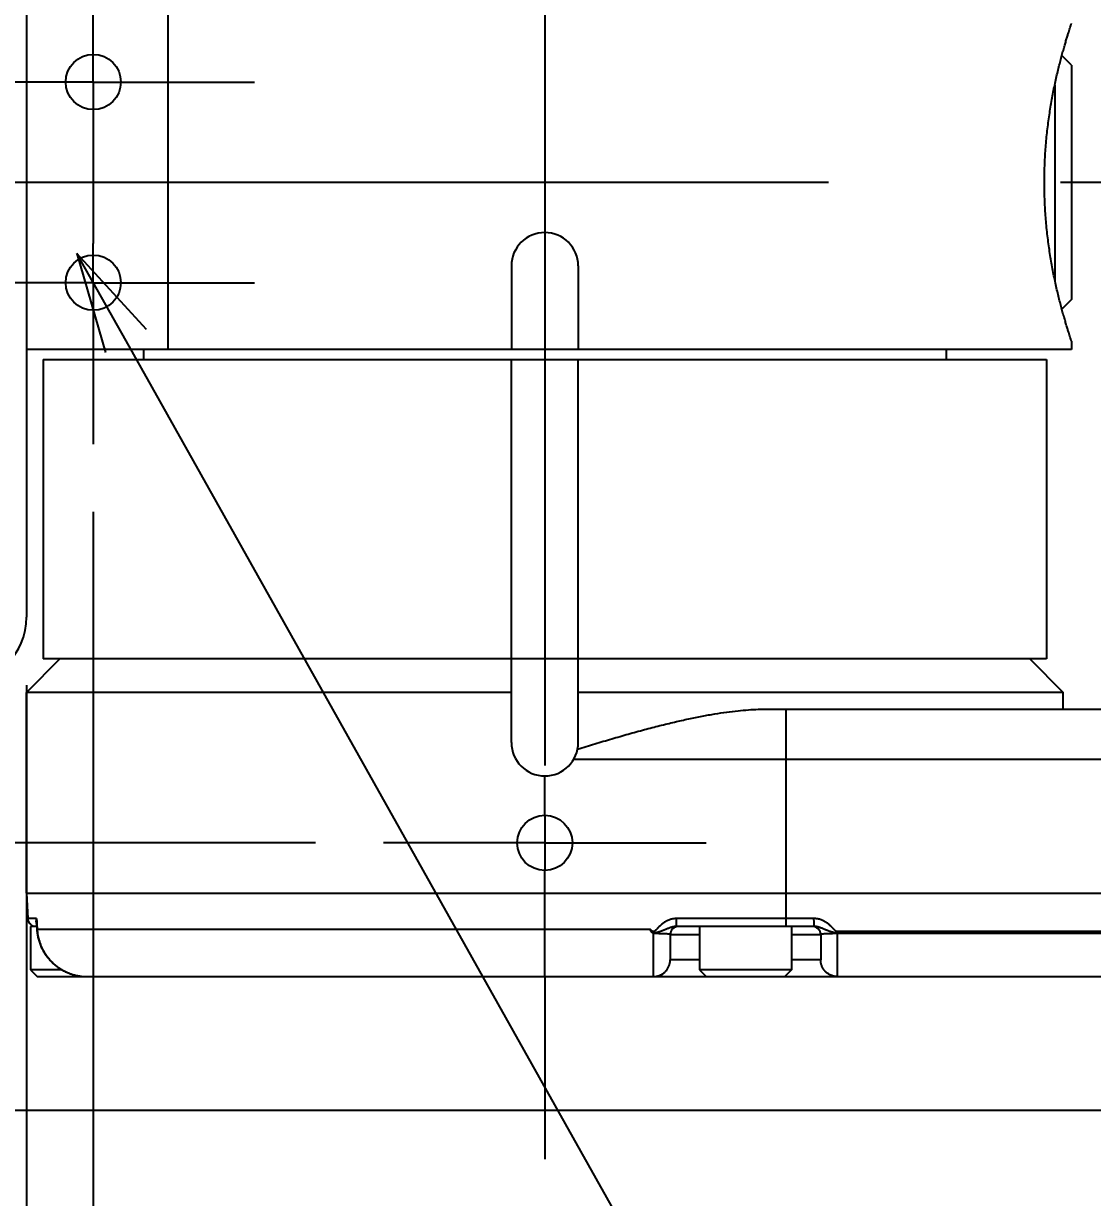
# Model space of a CAD drawing. Extents: x 0 to 3364, y 0 to 2376.
# Drawn here: x 1442.3 to 1506.3, y 1866.2 to 1936.5 of the extents above; entities that cross this region are included whole.
import ezdxf

# ---------------------------------------------------------------- set-up
doc = ezdxf.new("R2010")
doc.units = 0
doc.header["$LTSCALE"] = 185.02
doc.header["$PDMODE"] = 3
doc.header["$PDSIZE"] = 0.3125
doc.linetypes.add('CENTER', pattern=[0.6, 0.375, -0.075, 0.075, -0.075])
doc.layers.get('0').update_dxf_attribs({"linetype": 'CONTINUOUS'})
doc.layers.get('DEFPOINTS').update_dxf_attribs({"linetype": 'CONTINUOUS'})
doc.layers.add('95_ALL_DIM', color=7, linetype='CONTINUOUS')
doc.layers.add('DEFAULT_1', color=7, linetype='CENTER')
doc.styles.get("Standard").update_dxf_attribs({"font": 'txt', "width": 0.8})
doc.dimstyles.new('DIMSTYLE_1', dxfattribs={"dimtxt": 16, "dimasz": 6, "dimexe": 0.18, "dimexo": 0.0625, "dimgap": 0.09, "dimtad": 1, "dimdec": 3, "dimdsep": 46, "dimtxsty": 'Standard', "dimblk": 'OPEN', "dimblk1": 'OPEN', "dimblk2": 'OPEN', "dimcen": 0.09, "dimadec": 0, "dimazin": 0, "dimtp": 0.3, "dimtm": 0.3, "dimtfac": 1, "dimtdec": 3, "dimtofl": 0, "dimtmove": 0, "dimatfit": 3, "dimldrblk": 'OPEN', "dimfxl": 1, "dimtolj": 1, "dimarcsym": 0})
doc.dimstyles.new('DIMSTYLE_17', dxfattribs={"dimtxt": 16, "dimasz": 6, "dimexe": 0.18, "dimexo": 0.0625, "dimgap": 0.09, "dimtad": 1, "dimtih": 1, "dimtoh": 1, "dimdec": 3, "dimdsep": 46, "dimtxsty": 'Standard', "dimblk": 'OPEN', "dimblk1": 'OPEN', "dimblk2": 'OPEN', "dimcen": 0.09, "dimadec": 0, "dimazin": 0, "dimtp": 0.1, "dimtm": 0.1, "dimtfac": 1, "dimtdec": 3, "dimtofl": 0, "dimtmove": 0, "dimatfit": 3, "dimldrblk": 'OPEN', "dimfxl": 1, "dimtolj": 1, "dimarcsym": 0})
doc.dimstyles.new('DIMSTYLE_5', dxfattribs={"dimtxt": 16, "dimasz": 6, "dimexe": 0.18, "dimexo": 0.0625, "dimgap": 0.09, "dimtad": 1, "dimdec": 3, "dimdsep": 46, "dimtxsty": 'Standard', "dimblk": 'OPEN', "dimblk1": 'OPEN', "dimblk2": 'OPEN', "dimcen": 0.09, "dimadec": 0, "dimazin": 0, "dimtp": 0.2, "dimtm": 0.2, "dimtfac": 1, "dimtdec": 3, "dimtofl": 0, "dimtmove": 0, "dimatfit": 3, "dimldrblk": 'OPEN', "dimfxl": 1, "dimtolj": 1, "dimarcsym": 0})
doc.dimstyles.new('DIMSTYLE_6', dxfattribs={"dimtxt": 16, "dimasz": 6, "dimexe": 0.18, "dimexo": 0.0625, "dimgap": 0.09, "dimtad": 1, "dimdec": 3, "dimdsep": 46, "dimtxsty": 'Standard', "dimblk": 'OPEN', "dimblk1": 'OPEN', "dimblk2": 'OPEN', "dimcen": 0.09, "dimadec": 0, "dimazin": 0, "dimtp": 0.1, "dimtm": 0.1, "dimtfac": 1, "dimtdec": 3, "dimtofl": 0, "dimtmove": 0, "dimatfit": 3, "dimldrblk": 'OPEN', "dimfxl": 1, "dimtolj": 1, "dimarcsym": 0})

# ---------------------------------------------------------------- blocks, each defined once
blk = doc.blocks.new('_OPEN')
at = {"color": 0, "linetype": 'ByBlock'}
for p, q in [((0, 0), (-1, 0.233)), ((-1, -0.233), (0, 0)), ((-1, 0), (0, 0))]:
    blk.add_line(p, q, dxfattribs=at)
blk = doc.blocks.new('*D22')
at = {"layer": '95_ALL_DIM', "color": 0, "transparency": 16777216}
for p, q in [((1276.524, 1965.458), (1276.524, 2031.725)), ((1459.811, 1965.458), (1276.344, 1965.458)), ((1276.524, 1932.958), (1276.524, 1959.458)), ((1395.009, 1926.958), (1276.344, 1926.958))]:
    blk.add_line(p, q, dxfattribs=at)
at = {"layer": 'DEFPOINTS', "color": 0, "transparency": 16777216}
for p in [(1459.874, 1965.458), (1276.524, 1926.958), (1395.072, 1926.958)]:
    blk.add_point(p, dxfattribs=at)
at = {"layer": '95_ALL_DIM', "color": 0, "transparency": 16777216, "xscale": 6, "yscale": 6, "zscale": 6}
for p, rotation in [((1276.524, 1965.458), 90), ((1276.524, 1926.958), 270)]:
    blk.add_blockref('_OPEN', p, dxfattribs=dict(at, rotation=rotation))
at = {"layer": '95_ALL_DIM', "color": 0, "transparency": 16777216, "insert": (1268.434, 2012.435), "char_height": 16, "attachment_point": 5, "rotation": 90}
blk.add_mtext('\\A1;38.5', dxfattribs=at)
blk = doc.blocks.new('*D23')
at = {"layer": '95_ALL_DIM', "color": 0, "transparency": 16777216}
for p, q in [((1459.811, 1965.458), (1236.344, 1965.458)), ((1236.524, 1959.458), (1236.524, 1893.458)), ((1459.811, 1887.458), (1236.344, 1887.458))]:
    blk.add_line(p, q, dxfattribs=at)
at = {"layer": 'DEFPOINTS', "color": 0, "transparency": 16777216}
for p in [(1459.874, 1965.458), (1236.524, 1887.458), (1459.874, 1887.458)]:
    blk.add_point(p, dxfattribs=at)
at = {"layer": '95_ALL_DIM', "color": 0, "transparency": 16777216, "xscale": 6, "yscale": 6, "zscale": 6}
for p, rotation in [((1236.524, 1965.458), 90), ((1236.524, 1887.458), 270)]:
    blk.add_blockref('_OPEN', p, dxfattribs=dict(at, rotation=rotation))
at = {"layer": '95_ALL_DIM', "color": 0, "transparency": 16777216, "insert": (1228.434, 1927.939), "char_height": 16, "attachment_point": 5, "rotation": 90}
blk.add_mtext('\\A1;78', dxfattribs=at)
blk = doc.blocks.new('*D25')
at = {"layer": '95_ALL_DIM', "color": 0, "transparency": 16777216}
for p, q in [((1446.524, 1907.245), (1446.524, 1799.778)), ((1473.524, 1864.477), (1473.524, 1799.778)), ((1440.524, 1799.958), (1434.524, 1799.958)), ((1479.524, 1799.958), (1485.524, 1799.958))]:
    blk.add_line(p, q, dxfattribs=at)
at = {"layer": 'DEFPOINTS', "color": 0, "transparency": 16777216}
for p in [(1446.524, 1907.308), (1473.524, 1864.54), (1446.524, 1799.958)]:
    blk.add_point(p, dxfattribs=at)
at = {"layer": '95_ALL_DIM', "color": 0, "transparency": 16777216, "xscale": 6, "yscale": 6, "zscale": 6}
blk.add_blockref('_OPEN', (1446.524, 1799.958), dxfattribs=at)
at = {"layer": '95_ALL_DIM', "color": 0, "transparency": 16777216, "xscale": 6, "yscale": 6, "zscale": 6, "rotation": 180}
blk.add_blockref('_OPEN', (1473.524, 1799.958), dxfattribs=at)
at = {"layer": '95_ALL_DIM', "color": 0, "transparency": 16777216, "insert": (1459.32, 1808.048), "char_height": 16, "attachment_point": 5}
blk.add_mtext('\\A1;27', dxfattribs=at)
blk = doc.blocks.new('*D28')
at = {"layer": '95_ALL_DIM', "color": 0, "transparency": 16777216}
for p, q in [((1446.524, 1907.245), (1446.524, 1799.778)), ((1442.524, 1896.895), (1442.524, 1799.778)), ((1436.524, 1799.958), (1418.889, 1799.958)), ((1452.524, 1799.958), (1458.524, 1799.958))]:
    blk.add_line(p, q, dxfattribs=at)
at = {"layer": 'DEFPOINTS', "color": 0, "transparency": 16777216}
for p in [(1446.524, 1907.308), (1442.524, 1896.958), (1446.524, 1799.958)]:
    blk.add_point(p, dxfattribs=at)
at = {"layer": '95_ALL_DIM', "color": 0, "transparency": 16777216, "xscale": 6, "yscale": 6, "zscale": 6}
blk.add_blockref('_OPEN', (1442.524, 1799.958), dxfattribs=at)
at = {"layer": '95_ALL_DIM', "color": 0, "transparency": 16777216, "xscale": 6, "yscale": 6, "zscale": 6, "rotation": 180}
blk.add_blockref('_OPEN', (1446.524, 1799.958), dxfattribs=at)
at = {"layer": '95_ALL_DIM', "color": 0, "transparency": 16777216, "insert": (1423.245, 1808.048), "char_height": 16, "attachment_point": 5}
blk.add_mtext('\\A1;4', dxfattribs=at)
blk = doc.blocks.new('*D60')
at = {"layer": '95_ALL_DIM', "color": 0, "transparency": 16777216}
for p, q in [((1554.791, 1982.458), (1156.344, 1982.458)), ((1156.524, 1976.458), (1156.524, 1877.458)), ((1554.791, 1871.458), (1156.344, 1871.458))]:
    blk.add_line(p, q, dxfattribs=at)
at = {"layer": 'DEFPOINTS', "color": 0, "transparency": 16777216}
for p in [(1554.853, 1982.458), (1156.524, 1871.458), (1554.853, 1871.458)]:
    blk.add_point(p, dxfattribs=at)
at = {"layer": '95_ALL_DIM', "color": 0, "transparency": 16777216, "xscale": 6, "yscale": 6, "zscale": 6}
for p, rotation in [((1156.524, 1982.458), 90), ((1156.524, 1871.458), 270)]:
    blk.add_blockref('_OPEN', p, dxfattribs=dict(at, rotation=rotation))
at = {"layer": '95_ALL_DIM', "color": 0, "transparency": 16777216, "insert": (1148.434, 1927.354), "char_height": 16, "attachment_point": 5, "rotation": 90}
blk.add_mtext('\\A1;111', dxfattribs=at)
blk = doc.blocks.new('*D70')
at = {"layer": '95_ALL_DIM', "color": 0, "transparency": 16777216}
for p, q in [((1514.451, 1799.958), (1448.482, 1917.47)), ((1708.654, 1799.958), (1514.451, 1799.958))]:
    blk.add_line(p, q, dxfattribs=at)
at = {"layer": 'DEFPOINTS', "color": 0, "transparency": 16777216}
for p in [(1445.545, 1922.702), (1447.503, 1919.214)]:
    blk.add_point(p, dxfattribs=at)
at = {"layer": '95_ALL_DIM', "color": 0, "transparency": 16777216, "xscale": 6, "yscale": 6, "zscale": 6, "rotation": 119.3088437469556}
blk.add_blockref('_OPEN', (1445.545, 1922.702), dxfattribs=at)
at = {"layer": '95_ALL_DIM', "color": 0, "transparency": 16777216, "insert": (1624.387, 1810.714), "char_height": 16, "attachment_point": 5}
blk.add_mtext('\\A1;2-M∅4 depth 10', dxfattribs=at)

msp = doc.modelspace()

# ---------------------------------------------------------------- linework, layer by layer
for p, q in [((1442.5239, 1952.9577), (1442.5239, 1900.9577)), ((1450.9839, 1936.9577), (1450.9839, 1916.9577)), ((1505.0239, 1933.9577), (1504.4446, 1934.537)), ((1505.0239, 1933.9576), (1505.0239, 1919.9577)), ((1504.0239, 1932.7894), (1504.0239, 1921.1259)), ((1471.5239, 1921.9577), (1471.5239, 1916.9577)), ((1475.5239, 1921.9577), (1475.5239, 1916.9577)), ((1505.0239, 1919.9577), (1504.4446, 1919.3783)), ((1505.0239, 1917.4577), (1505.0239, 1916.9577)), ((1505.0239, 1916.9577), (1442.5239, 1916.9577)), ((1449.5239, 1916.9577), (1449.5239, 1916.3577)), ((1497.5239, 1916.9577), (1497.5239, 1916.3577)), ((1443.5239, 1916.3577), (1443.5239, 1898.4577)), ((1443.5239, 1916.3577), (1503.5239, 1916.3577)), ((1471.5239, 1893.4577), (1471.5239, 1916.3577)), ((1475.5239, 1893.4577), (1475.5239, 1916.3577)), ((1503.5239, 1916.3577), (1503.5239, 1898.4577)), ((1444.5239, 1898.4577), (1442.5239, 1896.4577)), ((1503.5239, 1898.4577), (1443.5239, 1898.4577)), ((1502.5239, 1898.4577), (1504.5239, 1896.4577)), ((1442.5239, 1884.4577), (1442.5239, 1896.4577)), ((1471.5239, 1896.4577), (1442.5239, 1896.4577)), ((1504.5239, 1896.4577), (1475.5239, 1896.4577)), ((1504.5239, 1895.4577), (1504.5239, 1896.4577)), ((1486.828, 1895.4577), (1531.5239, 1895.4577)), ((1487.9602, 1884.4577), (1487.9602, 1895.4577)), ((1475.256, 1892.4577), (1530.583, 1892.4577)), ((1473.5239, 1889.1077), (1473.5239, 1891.4577)), ((1473.5239, 1879.4577), (1473.5239, 1885.8077)), ((1442.5239, 1884.4577), (1442.6039, 1882.9315)), ((1442.5239, 1884.4577), (1659.0239, 1884.4577)), ((1487.9594, 1882.4577), (1487.9594, 1884.4577)), ((1443.1307, 1882.9315), (1442.6039, 1882.9315)), ((1442.7739, 1882.4577), (1442.7739, 1879.8577)), ((1443.139, 1882.4577), (1442.7739, 1882.4577)), ((1443.1253, 1882.7144), (1443.1474, 1882.2997)), ((1481.4078, 1882.4577), (1481.4078, 1882.9315)), ((1489.6242, 1882.9315), (1481.4078, 1882.9315)), ((1489.6304, 1882.4577), (1481.4078, 1882.4577)), ((1482.7739, 1882.4577), (1482.7739, 1879.8577)), ((1488.2739, 1882.4577), (1488.2739, 1879.8577)), ((1443.1644, 1882.3006), (1443.1474, 1882.2997)), ((1443.1644, 1882.3006), (1479.8254, 1882.3006)), ((1480.0239, 1879.4621), (1480.0239, 1882.0291)), ((1481.0239, 1881.9577), (1481.0239, 1880.4606)), ((1482.7739, 1881.9577), (1481.0239, 1881.9577)), ((1490.0239, 1881.9577), (1488.2739, 1881.9577)), ((1490.0239, 1881.9577), (1490.0239, 1880.4591)), ((1543.6438, 1882.1524), (1491.0013, 1882.1524)), ((1543.6485, 1882.0681), (1491.0016, 1882.0681)), ((1543.6515, 1882.0291), (1491.0018, 1882.0291)), ((1482.7739, 1880.4577), (1481.0248, 1880.4577)), ((1490.0235, 1880.4577), (1488.2739, 1880.4577)), ((1490.0239, 1880.4591), (1490.0235, 1880.4577)), ((1442.7739, 1879.8577), (1443.1739, 1879.4577)), ((1444.6649, 1879.8577), (1442.7739, 1879.8577)), ((1445.2079, 1879.6174), (1445.2073, 1879.6156)), ((1482.7739, 1879.8577), (1483.1739, 1879.4577)), ((1488.2739, 1879.8577), (1482.7739, 1879.8577)), ((1488.2739, 1879.8577), (1487.8739, 1879.4577)), ((1443.1739, 1879.4577), (1543.389, 1879.4577)), ((1491.0231, 1879.4598), (1491.0234, 1879.4577))]:
    msp.add_line(p, q)
for points in [[(1443.1474, 1882.2997), (1443.1502, 1882.2544), (1443.1552, 1882.1916), (1443.1615, 1882.1289), (1443.1691, 1882.0664), (1443.1781, 1882.004), (1443.1884, 1881.9418), (1443.2, 1881.8799), (1443.2129, 1881.8182), (1443.2272, 1881.7568), (1443.2427, 1881.6956), (1443.2596, 1881.6348), (1443.2777, 1881.5744), (1443.2971, 1881.5143), (1443.3178, 1881.4546), (1443.3398, 1881.3954), (1443.363, 1881.3366), (1443.3875, 1881.2783), (1443.4133, 1881.2205), (1443.4402, 1881.1633), (1443.4684, 1881.1066), (1443.4978, 1881.0505), (1443.5283, 1880.995), (1443.5601, 1880.9401), (1443.593, 1880.8859), (1443.6271, 1880.8324), (1443.6624, 1880.7796), (1443.6987, 1880.7276), (1443.7362, 1880.6763), (1443.7748, 1880.6257), (1443.8144, 1880.576), (1443.8552, 1880.5271), (1443.8969, 1880.479), (1443.9397, 1880.4318), (1443.9835, 1880.3855), (1444.0284, 1880.3402), (1444.0741, 1880.2957), (1444.1209, 1880.2522), (1444.1686, 1880.2097), (1444.2171, 1880.1682), (1444.2666, 1880.1276), (1444.317, 1880.0881), (1444.3682, 1880.0497), (1444.4202, 1880.0123), (1444.4731, 1879.9761), (1444.5267, 1879.9409), (1444.5811, 1879.9068), (1444.6362, 1879.8739), (1444.6921, 1879.8422), (1444.7486, 1879.8116), (1444.8058, 1879.7822), (1444.8636, 1879.754), (1444.922, 1879.727), (1444.981, 1879.7012), (1445.0406, 1879.6767), (1445.1007, 1879.6534), (1445.1613, 1879.6314), (1445.2073, 1879.6156)], [(1481.0248, 1880.4577), (1481.0246, 1880.4577), (1481.0244, 1880.4578), (1481.0243, 1880.458), (1481.0242, 1880.4582), (1481.0241, 1880.4586), (1481.024, 1880.459), (1481.0239, 1880.4594), (1481.0239, 1880.46), (1481.0239, 1880.4606)], [(1445.2073, 1879.6156), (1445.2436, 1879.6037), (1445.2984, 1879.5867), (1445.3534, 1879.5708), (1445.4086, 1879.5559), (1445.464, 1879.5421), (1445.5196, 1879.5293), (1445.5752, 1879.5175), (1445.631, 1879.5068), (1445.6869, 1879.4972), (1445.7429, 1879.4886), (1445.7989, 1879.481), (1445.8549, 1879.4745), (1445.911, 1879.4691), (1445.967, 1879.4647), (1446.023, 1879.4614), (1446.079, 1879.4591), (1446.1349, 1879.4579), (1446.1728, 1879.4577)]]:
    msp.add_lwpolyline(points)
for centre in [(1446.5239, 1932.9577), (1446.5239, 1920.9577), (1473.5239, 1887.4577)]:
    msp.add_circle(centre, 1.65)
for centre, radius, start, end in [((1473.5239, 1921.9577), 2, 0, 180), ((1438.5239, 1900.9577), 4, 270, 360), ((1473.5239, 1893.4577), 2, 180, 360), ((1443.1032, 1882.9577), 0.5, 183, 270), ((1481.5239, 1881.9577), 0.5, 89.999969, 180), ((1489.5239, 1881.9577), 0.5, 0, 90)]:
    msp.add_arc(centre, radius, start, end)
for points, start_tangent, end_tangent in [([(1505.0239, 1917.4577), (1505.0194, 1917.4713), (1505.0051, 1917.5144), (1504.9812, 1917.5868), (1504.948, 1917.6885), (1504.9057, 1917.8195), (1504.8547, 1917.9795), (1504.7956, 1918.1684), (1504.729, 1918.3856), (1504.6558, 1918.6307), (1504.5767, 1918.9029), (1504.4928, 1919.2014), (1504.4052, 1919.525), (1504.3151, 1919.8721), (1504.2238, 1920.2414), (1504.1324, 1920.631), (1504.0423, 1921.039), (1503.9546, 1921.4634), (1503.8707, 1921.9023), (1503.7914, 1922.3537), (1503.7177, 1922.8156), (1503.6505, 1923.2862), (1503.5904, 1923.7639), (1503.538, 1924.2474), (1503.4938, 1924.7354), (1503.458, 1925.2268), (1503.431, 1925.7207), (1503.413, 1926.2163), (1503.4039, 1926.7128), (1503.404, 1927.2097), (1503.4132, 1927.7062), (1503.4314, 1928.2018), (1503.4585, 1928.6956), (1503.4944, 1929.187), (1503.5387, 1929.6749), (1503.5912, 1930.1583), (1503.6514, 1930.636), (1503.7187, 1931.1065), (1503.7925, 1931.5682), (1503.8718, 1932.0194), (1503.9559, 1932.4581), (1504.0436, 1932.8823), (1504.1337, 1933.2901), (1504.2251, 1933.6794), (1504.3165, 1934.0484), (1504.4065, 1934.3952), (1504.4941, 1934.7184), (1504.5779, 1935.0165), (1504.6569, 1935.2884), (1504.7301, 1935.533), (1504.7965, 1935.7498), (1504.8555, 1935.9383), (1504.9063, 1936.0979), (1504.9485, 1936.2285), (1504.9816, 1936.3298), (1505.0054, 1936.4017), (1505.0195, 1936.4444), (1505.0239, 1936.4577)], (-0.3155579, 0.9489063), (0.3155752, 0.9489006)), ([(1475.4849, 1893.0648), (1476.5155, 1893.3781), (1477.5289, 1893.6788), (1478.5194, 1893.9632), (1479.4791, 1894.2271), (1480.4026, 1894.4675), (1481.2872, 1894.6828), (1482.1318, 1894.8718), (1482.9365, 1895.0343), (1483.6986, 1895.1696), (1484.4135, 1895.2773), (1485.0819, 1895.3585), (1485.706, 1895.4147), (1486.2875, 1895.4472), (1486.828, 1895.4577)], (0.9560462, 0.2932162), (1, 0)), ([(1443.1307, 1882.9315), (1443.1105, 1882.8711), (1443.0984, 1882.8123), (1443.0945, 1882.7568), (1443.098, 1882.7056), (1443.1081, 1882.6593), (1443.1236, 1882.6184)], (-0.3710734, -0.9286035), (0.4257332, -0.9048487)), ([(1443.1307, 1882.9315), (1443.1236, 1882.811), (1443.1253, 1882.7144)], (-0.1006904, -0.9949178), (0.0532736, -0.99858)), ([(1443.1236, 1882.6184), (1443.1311, 1882.6037)], (0.4257368, -0.904847), (0.4817482, -0.8763097)), ([(1443.1236, 1882.6184), (1443.1308, 1882.6118)], (0.7458355, -0.6661302), (0.7249308, -0.6888217)), ([(1443.1307, 1882.9315), (1443.142, 1882.7204), (1443.1532, 1882.5101), (1443.1644, 1882.3006)], (0.0533005, -0.9985785), (0.0533027, -0.9985784)), ([(1481.4078, 1882.9315), (1481.3156, 1882.9279), (1481.2223, 1882.9169), (1481.128, 1882.8983), (1481.0327, 1882.8719), (1480.9368, 1882.8372), (1480.8403, 1882.7939), (1480.7419, 1882.7405), (1480.6454, 1882.6788), (1480.5595, 1882.6155), (1480.4873, 1882.5562), (1480.4262, 1882.5017), (1480.3738, 1882.4518), (1480.3283, 1882.4065), (1480.2883, 1882.3654), (1480.2528, 1882.3284), (1480.2212, 1882.2953), (1480.1927, 1882.2659), (1480.1668, 1882.24), (1480.1431, 1882.2175), (1480.1212, 1882.1984), (1480.101, 1882.1827), (1480.0823, 1882.1705), (1480.0653, 1882.1617), (1480.0498, 1882.1561), (1480.0358, 1882.1532), (1480.0224, 1882.1524), (1480.0089, 1882.1536), (1479.9946, 1882.1571), (1479.9791, 1882.1633), (1479.9621, 1882.1727), (1479.9435, 1882.1854), (1479.9234, 1882.2016), (1479.9019, 1882.2212), (1479.8787, 1882.244), (1479.8534, 1882.2704), (1479.8254, 1882.3006)], (-1, 0.0000047), (-0.6748693, 0.7379373)), ([(1481.4078, 1882.4577), (1481.354, 1882.4558), (1481.2981, 1882.4502), (1481.2399, 1882.4407), (1481.1789, 1882.4272), (1481.1144, 1882.4095), (1481.0456, 1882.3874), (1480.9699, 1882.3601), (1480.8888, 1882.3287), (1480.8094, 1882.2968), (1480.7356, 1882.2671), (1480.6667, 1882.2398), (1480.602, 1882.2149), (1480.5412, 1882.1923), (1480.4838, 1882.1719), (1480.4298, 1882.1535), (1480.3791, 1882.1371), (1480.3313, 1882.1225), (1480.2862, 1882.1097), (1480.2435, 1882.0987), (1480.2033, 1882.0894), (1480.1654, 1882.0818), (1480.13, 1882.076), (1480.0974, 1882.072), (1480.0678, 1882.0695), (1480.0405, 1882.0683), (1480.0142, 1882.0682), (1479.9872, 1882.0691), (1479.9583, 1882.0712)], (-1, 0.0000004), (-0.9957274, 0.0923409)), ([(1489.6304, 1882.4577), (1489.6291, 1882.4679), (1489.6285, 1882.4805), (1489.6279, 1882.4981), (1489.6274, 1882.5203), (1489.6269, 1882.5471), (1489.6264, 1882.578), (1489.6259, 1882.6128), (1489.6255, 1882.6512), (1489.6252, 1882.6927), (1489.6249, 1882.7369), (1489.6246, 1882.7834), (1489.6244, 1882.8316), (1489.6243, 1882.8812), (1489.6242, 1882.9315)], (-1, -0.0000801), (-0.0006414, 0.9999998)), ([(1491.0013, 1882.1524), (1490.9884, 1882.1533), (1490.9743, 1882.1565), (1490.9587, 1882.1624), (1490.9416, 1882.1715), (1490.9229, 1882.184), (1490.9028, 1882.1998), (1490.8811, 1882.219), (1490.8574, 1882.2417), (1490.8315, 1882.2678), (1490.8033, 1882.2971), (1490.7719, 1882.33), (1490.7368, 1882.3669), (1490.697, 1882.4079), (1490.6515, 1882.4534), (1490.5996, 1882.5029), (1490.5391, 1882.5571), (1490.4673, 1882.6163), (1490.3814, 1882.6796), (1490.284, 1882.7421), (1490.1873, 1882.7946), (1490.0917, 1882.8376), (1489.9966, 1882.8721), (1489.9021, 1882.8985), (1489.8084, 1882.917), (1489.7157, 1882.9279), (1489.6242, 1882.9315)], (-1, 0.0000925), (-1, 0.0000043)), ([(1491.0016, 1882.0681), (1490.9761, 1882.0686), (1490.9485, 1882.0702), (1490.9182, 1882.0731), (1490.8852, 1882.0777), (1490.8496, 1882.0839), (1490.8118, 1882.0918), (1490.7719, 1882.1014), (1490.7295, 1882.1128), (1490.6846, 1882.1258), (1490.6375, 1882.1405), (1490.5876, 1882.1569), (1490.5345, 1882.1753), (1490.4779, 1882.1959), (1490.4178, 1882.2186), (1490.3545, 1882.2433), (1490.2871, 1882.2704), (1490.2145, 1882.3), (1490.1363, 1882.3317), (1490.0563, 1882.3629), (1489.9837, 1882.3892), (1489.9169, 1882.4107), (1489.8542, 1882.428), (1489.7947, 1882.4411), (1489.7377, 1882.4504), (1489.6831, 1882.4559), (1489.6304, 1882.4577)], (-1, 0.0002056), (-1, 0.0000018)), ([(1443.1644, 1882.3006), (1443.1801, 1882.1141), (1443.2076, 1881.9288), (1443.2466, 1881.7456), (1443.297, 1881.565), (1443.3588, 1881.3879), (1443.4316, 1881.2149), (1443.5151, 1881.0467), (1443.6091, 1880.8839), (1443.7133, 1880.7272), (1443.8272, 1880.5772), (1443.9504, 1880.4345), (1444.0824, 1880.2996), (1444.2228, 1880.1732), (1444.371, 1880.0557), (1444.5264, 1879.9475), (1444.6885, 1879.8493), (1444.8565, 1879.7612), (1445.0299, 1879.6839), (1445.2079, 1879.6174)], (0.0526843, -0.9986112), (0.9473982, -0.3200572)), ([(1479.9583, 1882.0712), (1479.9428, 1882.0826), (1479.9273, 1882.0971), (1479.9122, 1882.115), (1479.8974, 1882.1365), (1479.883, 1882.1617), (1479.8688, 1882.1908), (1479.8546, 1882.2237), (1479.8402, 1882.2604), (1479.8254, 1882.3006)], (-0.8439183, 0.5364718), (-0.3394618, 0.9406199)), ([(1480.0239, 1882.0291), (1479.9908, 1882.0504), (1479.9583, 1882.0712)], (-0.8392383, 0.5437638), (-0.8437783, 0.5366919)), ([(1481.0239, 1881.9577), (1481.0211, 1881.9666), (1481.0125, 1881.9746), (1480.9983, 1881.9817), (1480.9786, 1881.9881), (1480.9535, 1881.9937), (1480.9233, 1881.9988), (1480.888, 1882.0033), (1480.8479, 1882.0074), (1480.8033, 1882.0109), (1480.7544, 1882.0141), (1480.7015, 1882.0169), (1480.6448, 1882.0194), (1480.5847, 1882.0215), (1480.5215, 1882.0233), (1480.4555, 1882.0249), (1480.3873, 1882.0262), (1480.3169, 1882.0273), (1480.2449, 1882.0281), (1480.1717, 1882.0286), (1480.0978, 1882.029), (1480.0239, 1882.0291)], (-0.0000468, 1), (-1, 0.0000013)), ([(1491.0018, 1882.0291), (1490.9289, 1882.0289), (1490.8562, 1882.0285), (1490.7843, 1882.0279), (1490.7136, 1882.027), (1490.6448, 1882.0259), (1490.5779, 1882.0246), (1490.5135, 1882.023), (1490.4517, 1882.0211), (1490.393, 1882.019), (1490.3378, 1882.0165), (1490.2862, 1882.0137), (1490.2385, 1882.0105), (1490.195, 1882.0069), (1490.156, 1882.0029), (1490.1217, 1881.9984), (1490.0923, 1881.9934), (1490.068, 1881.9877), (1490.0488, 1881.9814), (1490.035, 1881.9744), (1490.0267, 1881.9665), (1490.0239, 1881.9577)], (-0.9999996, -0.0009042), (-0.0000145, -1)), ([(1491.0016, 1882.0681), (1491.0015, 1882.096), (1491.0014, 1882.1241), (1491.0013, 1882.1524)], (-0.0050664, 0.9999872), (-0.0011714, 0.9999993)), ([(1491.0016, 1882.0681), (1491.0017, 1882.0487), (1491.0018, 1882.0291)], (0.005065, -0.9999872), (0.0032279, -0.9999948)), ([(1491.0018, 1882.0291), (1491.002, 1881.8425), (1491.0024, 1881.6583), (1491.0028, 1881.4774), (1491.0033, 1881.3004), (1491.0039, 1881.1279), (1491.0046, 1880.9608), (1491.0053, 1880.7997), (1491.0061, 1880.6451), (1491.007, 1880.4978), (1491.008, 1880.3583), (1491.009, 1880.2272), (1491.0101, 1880.105), (1491.0112, 1879.9922), (1491.0124, 1879.8892), (1491.0137, 1879.7964), (1491.0149, 1879.7143), (1491.0162, 1879.6431), (1491.0176, 1879.5832), (1491.0189, 1879.5347), (1491.0203, 1879.4979), (1491.0217, 1879.4729), (1491.0231, 1879.4598)], (0.0010915, -0.9999994), (0.1920482, -0.9813855)), ([(1480.0239, 1879.4621), (1480.1111, 1879.4659), (1480.1976, 1879.4773), (1480.2827, 1879.4961), (1480.3659, 1879.5223), (1480.4465, 1879.5557), (1480.5239, 1879.5959), (1480.5975, 1879.6427), (1480.6667, 1879.6957), (1480.731, 1879.7546), (1480.7899, 1879.8188), (1480.8431, 1879.8879), (1480.8899, 1879.9614), (1480.9302, 1880.0386), (1480.9636, 1880.1191), (1480.9898, 1880.2022), (1481.0087, 1880.2872), (1481.0201, 1880.3736), (1481.0239, 1880.4606)], (1, 0), (0, 1)), ([(1480.025, 1879.4577), (1480.1121, 1879.4615), (1480.1986, 1879.4728), (1480.2837, 1879.4917), (1480.3669, 1879.518), (1480.4475, 1879.5513), (1480.5249, 1879.5916), (1480.5984, 1879.6385), (1480.6676, 1879.6916), (1480.7319, 1879.7505), (1480.7909, 1879.8149), (1480.844, 1879.8841), (1480.8908, 1879.9577), (1480.9311, 1880.035), (1480.9645, 1880.1156), (1480.9907, 1880.1988), (1481.0096, 1880.284), (1481.021, 1880.3705), (1481.0248, 1880.4577)], (1, 0), (0, 1)), ([(1491.0234, 1879.4577), (1490.9362, 1879.4615), (1490.8498, 1879.4728), (1490.7646, 1879.4917), (1490.6814, 1879.518), (1490.6008, 1879.5513), (1490.5234, 1879.5916), (1490.4499, 1879.6385), (1490.3807, 1879.6916), (1490.3163, 1879.7505), (1490.2574, 1879.8149), (1490.2043, 1879.8841), (1490.1574, 1879.9577), (1490.1172, 1880.035), (1490.0838, 1880.1156), (1490.0576, 1880.1988), (1490.0387, 1880.284), (1490.0273, 1880.3705), (1490.0235, 1880.4577)], (-1, 0), (0, 1)), ([(1491.0231, 1879.4598), (1490.936, 1879.4636), (1490.8495, 1879.4751), (1490.7644, 1879.494), (1490.6813, 1879.5203), (1490.6007, 1879.5536), (1490.5234, 1879.5939), (1490.4499, 1879.6408), (1490.3808, 1879.6939), (1490.3165, 1879.7527), (1490.2576, 1879.817), (1490.2046, 1879.8862), (1490.1577, 1879.9597), (1490.1175, 1880.037), (1490.0841, 1880.1175), (1490.0579, 1880.2006), (1490.0391, 1880.2856), (1490.0277, 1880.372), (1490.0239, 1880.4591)], (-0.9999997, 0.000828), (0, 1)), ([(1445.2079, 1879.6174), (1445.3667, 1879.5686), (1445.5274, 1879.5284), (1445.6892, 1879.4973), (1445.8513, 1879.4752), (1446.0069, 1879.4623)], (0.9473994, -0.3200538), (0.9984267, -0.0560727)), ([(1446.0069, 1879.4623), (1446.0144, 1879.4619)], (0.9984267, -0.0560727), (0.9985645, -0.0535625)), ([(1446.0144, 1879.4619), (1446.0511, 1879.4602)], (0.9985645, -0.0535625), (0.9991514, -0.0411884)), ([(1446.0511, 1879.4602), (1446.0712, 1879.4594)], (0.9991514, -0.0411884), (0.9994085, -0.0343886)), ([(1446.0712, 1879.4594), (1446.1002, 1879.4585)], (0.9994085, -0.0343886), (0.9996971, -0.0246092)), ([(1446.1002, 1879.4585), (1446.1272, 1879.458)], (0.9996971, -0.0246092), (0.9998802, -0.0154809)), ([(1446.1272, 1879.458), (1446.1728, 1879.4577)], (0.9998802, -0.0154809), (1, -0.0000033)), ([(1480.025, 1879.4577), (1480.0239, 1879.4621)], (-1, 0.0000146), (-0.000001, 1))]:
    msp.add_spline(points, degree=3, dxfattribs=dict(start_tangent=start_tangent, end_tangent=end_tangent))
at = {"layer": 'DEFAULT_1'}
for p, q in [((1473.5239, 1961.4577), (1473.5239, 1891.4577)), ((1446.5239, 1932.9577), (1446.5239, 1942.6077)), ((1446.5239, 1932.9577), (1436.8739, 1932.9577)), ((1446.5239, 1932.9577), (1446.5239, 1923.3077)), ((1446.5239, 1932.9577), (1456.1739, 1932.9577)), ((1823.5239, 1926.9577), (1399.0718, 1926.9577)), ((1446.5239, 1920.9577), (1446.5239, 1923.3077)), ((1446.5239, 1920.9577), (1436.8739, 1920.9577)), ((1446.5239, 1920.9577), (1446.5239, 1911.3077)), ((1446.5239, 1920.9577), (1456.1739, 1920.9577)), ((1473.5239, 1889.1077), (1473.5239, 1885.8077)), ((1473.5239, 1887.4577), (1463.8739, 1887.4577)), ((1473.5239, 1887.4577), (1483.1739, 1887.4577)), ((1473.5239, 1879.4577), (1473.5239, 1868.5396))]:
    msp.add_line(p, q, dxfattribs=at)

# ---------------------------------------------------------------- dimensions: what is measured, and where the dimension line sits
at = {"layer": '95_ALL_DIM'}
for base, p1, p2, angle, dimstyle, picture, middle in [((1276.5239, 1926.9577), (1459.8739, 1965.4577), (1395.0718, 1926.9577), 270, 'DIMSTYLE_1', '*D22', (1276.5239, 2012.435)), ((1156.5239, 1871.4577), (1554.8531, 1982.4577), (1554.8531, 1871.4577), 270, 'DIMSTYLE_1', '*D60', (1156.5239, 1927.3541)), ((1236.5239, 1887.4577), (1459.8739, 1965.4577), (1459.8739, 1887.4577), 270, 'DIMSTYLE_1', '*D23', (1236.5239, 1927.9388)), ((1446.5239, 1799.9576), (1473.5239, 1864.5396), (1446.5239, 1907.3077), 180, 'DIMSTYLE_5', '*D25', (1459.3204, 1799.9576))]:
    dim = msp.add_linear_dim(base=base, p1=p1, p2=p2, angle=angle, dimstyle=dimstyle, dxfattribs=at)
    dim.commit()
    dim.dimension.update_dxf_attribs({"geometry": picture, "text_midpoint": middle, "dimtype": 160})
dim = msp.add_diameter_dim_2p(p1=(1447.5029, 1919.2137), p2=(1445.5449, 1922.7016), text='2-M<> depth 10', dimstyle='DIMSTYLE_17', dxfattribs=at)
dim.commit()
dim.dimension.update_dxf_attribs({"geometry": '*D70', "text_midpoint": (1624.387, 1799.9576), "dimtype": 163})
dim = msp.add_linear_dim(base=(1446.5239, 1799.9576), p1=(1442.5239, 1896.9577), p2=(1446.5239, 1907.3077), dimstyle='DIMSTYLE_6', dxfattribs=at)
dim.commit()
dim.dimension.update_dxf_attribs({"geometry": '*D28', "text_midpoint": (1423.2454, 1799.9576), "dimtype": 160})

doc.saveas('drawing.dxf')
